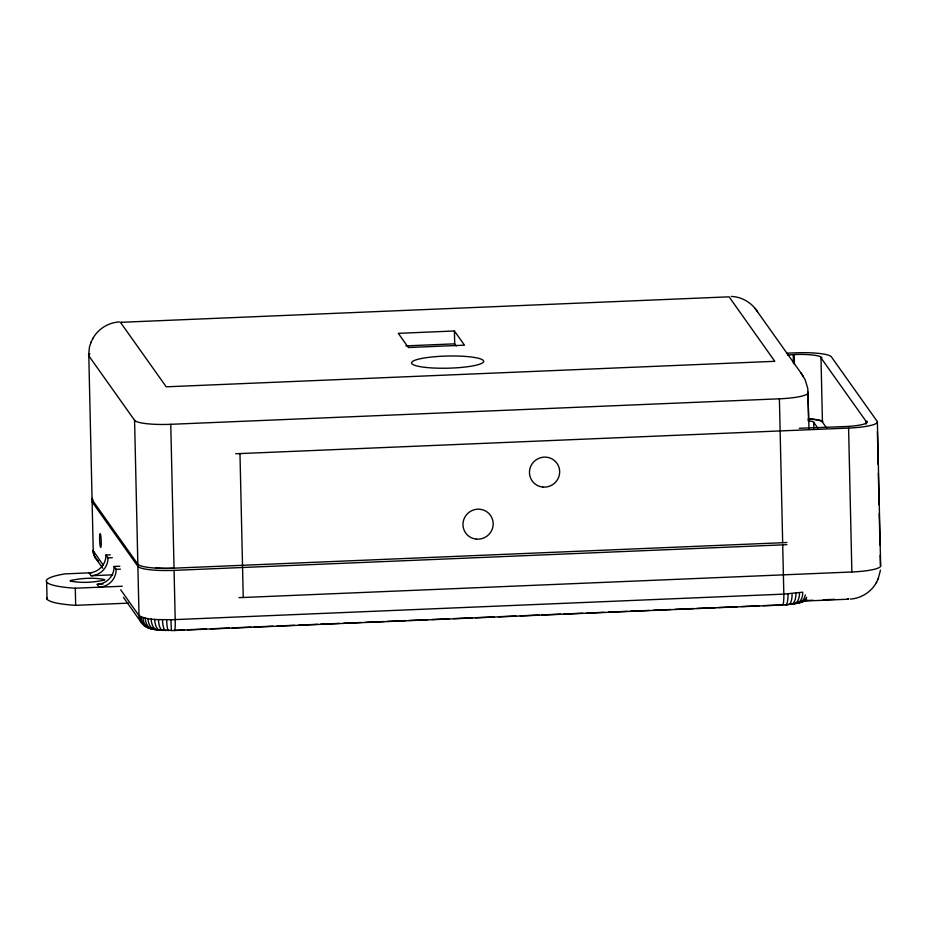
<?xml version="1.0" encoding="UTF-8"?>
<svg xmlns="http://www.w3.org/2000/svg" width="927" height="927" viewBox="0 0 927 927"><rect width="100%" height="100%" fill="white"/><g stroke="black" fill="none" stroke-linecap="round" stroke-linejoin="round"><path stroke-width="1.39" d="M88.586 355.111L89.513 346.768L91.113 342.098M184.519 629.896L171.391 630.592L170.939 619.769C160.417 619.236 148.529 620.847 139.015 615.621L120.707 589.827M880.465 570.163L878.136 578.981M92.607 338.958C97.752 329.108 108.355 322.469 119.432 321.947M850.326 599.085C861.229 598.402 871.565 591.797 876.641 582.11M90.8 342.758L92.897 338.332M876.351 582.735L878.448 578.309M799.097 602.087L798.251 602.515A13.059 11.808 67.5 0 0 806.652 599.178M170.939 619.769L783.825 594.126L802.747 592.191A13.059 8.946 79.5 0 1 793.929 603.662L797.081 602.921M787.463 355.018L794.196 354.543A24.994 4.206 -1.3 0 1 821.936 357.625L820.986 357.845L822.446 422.109M788.02 593.906A13.048 3.117 86.3 0 1 785.517 604.844L791.982 603.987A13.059 7.659 81.6 0 0 799.514 592.735M785.517 604.856L174.531 630.487M785.157 604.717L788.159 604.647A13.048 4.716 84.9 0 0 792.075 593.593M847.73 598.784L848.657 598.564M454.415 330.985L398.297 333.338L408.367 347.521L464.485 345.168L454.415 330.985L454.705 343.836L456.258 346.014M405.783 345.887L454.705 343.836M786.536 353.21L795.204 352.839A32.607 5.492 -1.3 0 1 831.392 356.86L877.162 421.345A32.607 5.492 -1.3 0 1 848.599 428.065L239.977 453.581A32.607 5.492 -1.3 0 1 235.713 453.709M89.815 353.662A32.607 5.492 -1.3 0 0 88.807 355.817L134.577 420.302A32.607 5.492 -1.3 0 0 170.765 424.311L779.398 398.807A32.607 5.492 -1.3 0 0 807.962 392.075L808.611 420.858M799.329 428.286L845.297 426.547A24.994 4.206 -1.3 0 0 867.197 421.391L865.992 421.252L820.986 357.845M112.688 574.833L91.113 575.737L89.073 572.863A17.393 17.034 -35.4 0 0 105.956 555.006L110.267 554.821M91.113 575.737A17.393 17.034 -35.4 0 0 107.984 557.869L112.306 557.695M120.44 569.155L116.13 569.34A17.393 17.034 -35.4 0 1 99.247 587.197L97.219 584.334A17.393 17.034 -35.4 0 0 114.091 566.467L119.85 566.223M786.861 542.492A32.607 5.492 -1.3 0 1 782.666 542.712L170.394 568.309A17.393 2.932 -1.3 0 1 155.898 567.764M91.958 572.747L65.122 573.871A51.68 8.714 -1.3 0 0 75.296 588.205L75.678 605.331L128.459 603.129M93.129 499.711A32.607 5.492 -1.3 0 0 92.121 501.866L137.891 566.351A32.607 5.492 -1.3 0 0 174.079 570.372L782.712 544.856A32.607 5.492 -1.3 0 0 786.907 544.636M97.219 584.334L102.967 584.091M75.296 588.205L122.271 586.235M238.981 597.614A32.607 5.492 -1.3 0 0 243.245 597.486L851.867 571.982A32.607 5.492 -1.3 0 0 880.43 565.25L880.198 555.18M802.956 600.661L813.072 600.232M823.176 599.815L834.729 599.329M800.673 601.206L848.356 599.201M187.416 629.769L206.223 628.981M210.568 628.807L229.375 628.019M232.271 627.892L251.09 627.104M253.975 626.988L272.793 626.2M277.138 626.015L294.496 625.285M298.842 625.099L317.648 624.311M320.545 624.195L339.363 623.408M343.697 623.222L361.067 622.492M365.412 622.318L384.218 621.53M387.115 621.403L405.922 620.615M408.819 620.499L427.637 619.711M431.97 619.526L449.34 618.796M453.685 618.61L472.492 617.822M475.389 617.706L494.195 616.918M498.541 616.733L515.91 616.003M520.244 615.829L539.062 615.041M541.947 614.914L560.765 614.126M563.662 614.01L582.469 613.222M586.814 613.037L604.184 612.307M608.518 612.121L627.336 611.333M630.221 611.217L649.039 610.429M653.384 610.244L670.742 609.514M675.088 609.34L693.894 608.552M696.791 608.425L715.609 607.637M718.495 607.521L737.313 606.733M741.658 606.548L759.016 605.818M763.361 605.632L782.423 605.018A13.048 1.877 87.3 0 0 783.825 594.126L782.712 544.856M171.414 630.406L159.583 629.966A13.059 8.007 -83.7 0 1 151.182 619.016M731.241 296.443C741.82 296.756 751.901 302.816 757.498 311.739M156.026 629.433L154.635 629.097A13.059 11.251 -74.4 0 1 142.932 617.567M152.202 627.857L152.746 628.344A13.059 12.491 -57.3 0 1 149.456 628.112M800.801 372.758L805.204 379.873L807.799 388.598L808.993 428.772M755.076 308.355L803.234 376.177M826.606 427.984L822.319 421.936A23.917 4.032 -1.3 0 0 808.02 419.016M807.996 420.707A15.214 2.561 -1.3 0 1 813.686 422.295L817.869 428.204M88.807 355.817L92.074 499.723L137.845 564.207A32.607 5.492 -1.3 0 0 174.033 568.228L170.765 424.311M105.956 555.006L107.984 557.869M114.091 566.467L116.13 569.34M103.233 565.203L93.024 550.429A13.059 12.862 4.6 0 0 95.898 558.193M95.133 557.498L102.758 568.239M123.418 597.347L141.854 623.315M877.382 422.052L880.65 565.957M877.394 431.414L878.147 464.508M878.344 473.152L879.063 504.809M879.248 513.442L879.966 545.099M865.992 421.252L866.05 424.114M848.599 428.065L851.867 571.982M813.686 422.295L813.813 428.031M794.196 354.543L794.416 364.543M793.245 354.774L793.431 363.338M779.398 398.807L782.666 542.712M239.977 453.581L243.245 597.486M174.079 570.372L175.203 619.63A13.048 1.031 87.9 0 1 174.392 630.314M134.577 420.302L137.845 564.207M137.891 566.351L139.015 615.621A13.048 12.723 -42.4 0 0 148.853 627.579M92.121 501.866L93.245 551.136A13.048 12.816 -26.9 0 0 98.563 561.148M46.64 582.017L47.034 599.155M808.448 418.842A24.994 4.206 -1.3 0 1 822.805 421.356M147.88 627.672A13.059 12.491 -57.3 0 1 139.78 616.304M168.865 630.43A13.059 1.9 -89.9 0 1 166.686 619.804M166.362 630.395A13.059 3.546 -88.5 0 1 162.515 619.746M163.963 630.302A13.059 5.133 -87.1 0 1 158.494 619.595M161.68 630.151A13.059 6.628 -85.5 0 1 154.705 619.352M157.683 629.711A13.059 9.258 -81.4 0 1 148.019 618.61M156.026 629.421A13.059 10.348 -78.5 0 1 145.249 618.124M151.947 628.761A13.059 11.97 -68.1 0 1 141.089 616.965M795.934 593.199A13.059 6.234 83.4 0 1 789.839 604.265M804.81 600.14A13.048 12.862 4.6 0 1 803.211 600.708M804.555 600.684A13.048 12.723 40.3 0 1 801.322 601.542M805.354 600.522A13.059 12.375 58.3 0 1 802.342 601.727M806.664 597.255A13.059 11.031 73 0 1 798.553 602.921M805.331 594.879A13.059 10.07 76.7 0 1 795.633 603.303M93.87 553.025A13.059 12.723 40.3 0 1 93.5 551.38M75.678 605.331A51.68 8.714 -1.3 0 1 46.744 597.718M92.074 499.723A32.607 5.492 -1.3 0 1 92.19 498.286M70.464 580.545L70.209 581.032C81.321 583.292 93.407 582.492 104.484 580.07L104.739 579.584C93.627 577.336 81.541 578.135 70.464 580.545M121.518 322.283L120.452 322.341L166.223 386.814L774.787 361.31L729.086 296.825L121.518 322.283M542.816 487.057A15.214 14.902 -35.4 0 0 558.436 465.899A15.214 14.902 -35.4 0 0 532.446 463.396A15.214 14.902 -35.4 0 0 542.816 487.057M99.641 535.933A6.952 0.776 87.6 0 0 100.545 547.324A6.952 0.776 87.6 0 0 101.055 538.263A6.952 0.776 87.6 0 0 99.641 535.933M425.841 367.44A36.083 6.083 -1.3 0 0 483.407 362.075A36.083 6.083 -1.3 0 0 433.593 356.814A36.083 6.083 -1.3 0 0 425.841 367.44M476.327 539.12A15.214 14.902 -35.4 0 0 491.947 517.961A15.214 14.902 -35.4 0 0 465.945 515.458A15.214 14.902 -35.4 0 0 476.327 539.12"/></g></svg>
